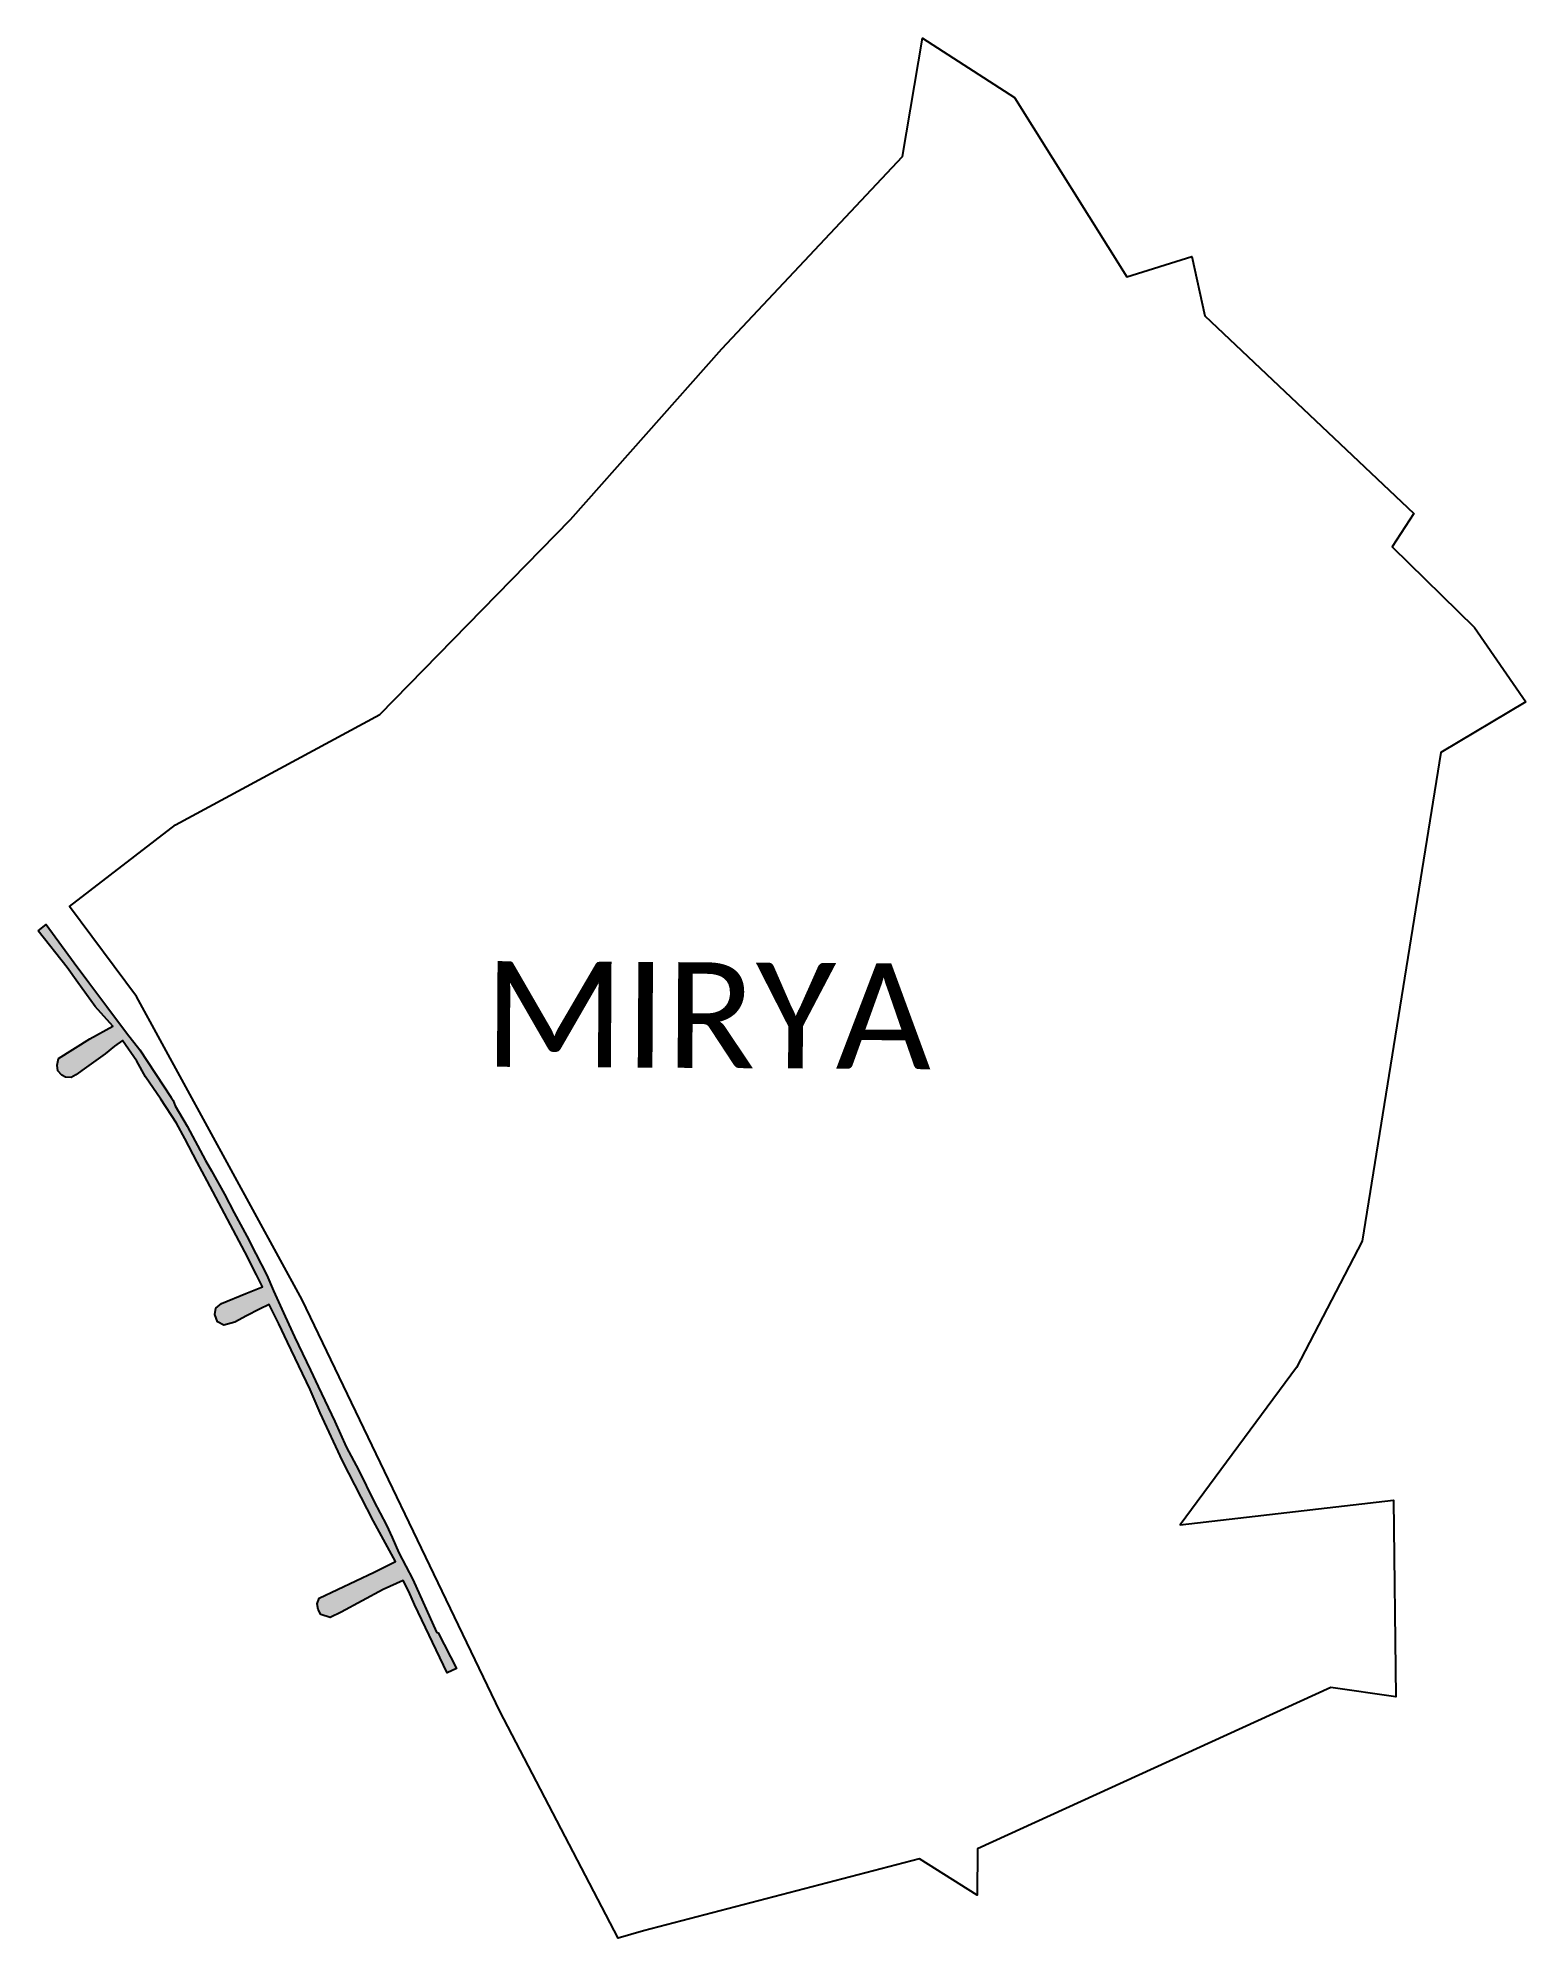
# Model space of a CAD drawing. Header units: metres. Extents: x 316749 to 318214, y 1881641 to 1883513.
import ezdxf

# ---------------------------------------------------------------- set-up
doc = ezdxf.new("R2010")
doc.units = ezdxf.units.M
doc.header["$MEASUREMENT"] = 0
for name, color, linetype in [('BREAKWATER', 6, 'Continuous'), ('village', 3, 'Continuous'), ('VILLAGE NAME', 250, 'Continuous')]:
    doc.layers.add(name, color=color, linetype=linetype)
doc.styles.get("Standard").update_dxf_attribs({"font": 'arial.ttf'})

msp = doc.modelspace()

# ---------------------------------------------------------------- hatches: boundary and pattern name
at = {"layer": 'BREAKWATER'}
h = msp.add_hatch(dxfattribs=at)
h.set_pattern_fill('ESCHER', color=256, scale=2)
h.paths.add_polyline_path([(316749.4, 1882633.2), (316757.3, 1882639.4), (316784.9, 1882601.8), (316799.3, 1882582.3), (316817, 1882558.9), (316836.5, 1882532.8), (316849.7, 1882516), (316880.6, 1882469.1), (316882.5, 1882466.2), (316884.4, 1882460.9), (316896.3, 1882440.9), (316914.3, 1882407.2), (316920.1, 1882396.8), (316933.1, 1882374), (316942.5, 1882355.4), (316955, 1882332.4), (316963.7, 1882315.1), (316974.7, 1882294.2), (316981.2, 1882278.7), (316992.8, 1882253.3), (317001.8, 1882233.3), (317017.7, 1882200.5), (317025.2, 1882184.4), (317041.5, 1882150.1), (317052.9, 1882125.1), (317065.3, 1882101.6), (317080.1, 1882071.5), (317092.6, 1882047.8), (317097.9, 1882035.8), (317104.6, 1882020.7), (317118.4, 1881994.3), (317141.7, 1881942.5), (317143.4, 1881942), (317161.4, 1881906.8), (317152.1, 1881902.6), (317119.9, 1881969.9), (317114.4, 1881982.7), (317108.9, 1881993.5), (317089.3, 1881984.6), (317047.9, 1881962.3), (317037, 1881957), (317027.9, 1881959.9), (317025.2, 1881965), (317024.3, 1881970.6), (317026.3, 1881976), (317080.4, 1882001.7), (317101.2, 1882012), (317079.7, 1882051.8), (317049.2, 1882111.2), (317027, 1882158.5), (317017.2, 1882181.4), (316994.9, 1882228.1), (316986.5, 1882246.1), (316976.9, 1882265.3), (316967.5, 1882260.5), (316954.7, 1882254.2), (316943.1, 1882247.9), (316932.3, 1882245), (316926, 1882248.2), (316923.4, 1882255.3), (316924.4, 1882261.5), (316929.9, 1882266.1), (316954.1, 1882276), (316970.4, 1882282.6), (316964.5, 1882294.5), (316953, 1882317), (316915.8, 1882386.9), (316905.9, 1882405.4), (316894, 1882428.8), (316885.6, 1882443.9), (316870.2, 1882467.4), (316855.3, 1882489.5), (316846.7, 1882504.9), (316832.4, 1882525.4), (316824.7, 1882519.7), (316815.5, 1882512.2), (316797.2, 1882499), (316786.6, 1882491.4), (316781.9, 1882488.9), (316776.5, 1882489.1), (316772.7, 1882491), (316769, 1882495.3), (316768.2, 1882501), (316769.5, 1882507.5), (316800.4, 1882526.9), (316823.1, 1882539.4), (316805.6, 1882558.9), (316788.5, 1882582.4), (316778, 1882597.2)])

# ---------------------------------------------------------------- linework, layer by layer
at = {"layer": 'BREAKWATER', "flags": 128}
msp.add_lwpolyline([(316749.4, 1882633.2), (316757.3, 1882639.4), (316784.9, 1882601.8), (316799.3, 1882582.3), (316817, 1882558.9), (316836.5, 1882532.8), (316849.7, 1882516), (316880.6, 1882469.1), (316882.5, 1882466.2), (316884.4, 1882460.9), (316896.3, 1882440.9), (316914.3, 1882407.2), (316920.1, 1882396.8), (316933.1, 1882374), (316942.5, 1882355.4), (316955, 1882332.4), (316963.7, 1882315.1), (316974.7, 1882294.2), (316981.2, 1882278.7), (316992.8, 1882253.3), (317001.8, 1882233.3), (317017.7, 1882200.5), (317025.2, 1882184.4), (317041.5, 1882150.1), (317052.9, 1882125.1), (317065.3, 1882101.6), (317080.1, 1882071.5), (317092.6, 1882047.8), (317097.9, 1882035.8), (317104.6, 1882020.7), (317118.4, 1881994.3), (317141.7, 1881942.5), (317143.4, 1881942), (317161.4, 1881906.8), (317152.1, 1881902.6), (317119.9, 1881969.9), (317114.4, 1881982.7), (317108.9, 1881993.5), (317089.3, 1881984.6), (317047.9, 1881962.3), (317037, 1881957), (317027.9, 1881959.9), (317025.2, 1881965), (317024.3, 1881970.6), (317026.3, 1881976), (317080.4, 1882001.7), (317101.2, 1882012), (317079.7, 1882051.8), (317049.2, 1882111.2), (317027, 1882158.5), (317017.2, 1882181.4), (316994.9, 1882228.1), (316986.5, 1882246.1), (316976.9, 1882265.3), (316967.5, 1882260.5), (316954.7, 1882254.2), (316943.1, 1882247.9), (316932.3, 1882245), (316926, 1882248.2), (316923.4, 1882255.3), (316924.4, 1882261.5), (316929.9, 1882266.1), (316954.1, 1882276), (316970.4, 1882282.6), (316964.5, 1882294.5), (316953, 1882317), (316915.8, 1882386.9), (316905.9, 1882405.4), (316894, 1882428.8), (316885.6, 1882443.9), (316870.2, 1882467.4), (316855.3, 1882489.5), (316846.7, 1882504.9), (316832.4, 1882525.4), (316824.7, 1882519.7), (316815.5, 1882512.2), (316797.2, 1882499), (316786.6, 1882491.4), (316781.9, 1882488.9), (316776.5, 1882489.1), (316772.7, 1882491), (316769, 1882495.3), (316768.2, 1882501), (316769.5, 1882507.5), (316800.4, 1882526.9), (316823.1, 1882539.4), (316805.6, 1882558.9), (316788.5, 1882582.4), (316778, 1882597.2), (316749.4, 1882633.2)], dxfattribs=at)
at = {"layer": 'village', "color": 3, "true_color": 0x00ff00}
msp.add_polyline3d([(318214.4, 1882858.9, 0), (318130.5, 1882809, 0), (318053.2, 1882327.7, 0), (317988.3, 1882203.3, 0), (317873.8, 1882048.2, 0), (318084, 1882072.6, 0), (318086.3, 1881878.8, 0), (318022.4, 1881887.9, 0), (317674.4, 1881729.2, 0), (317674, 1881683.5, 0), (317617.3, 1881719.4, 0), (317345.5, 1881648.3, 0), (317320.7, 1881641.3, 0), (317203.9, 1881864.7, 0), (317009.3, 1882269.7, 0), (316846.4, 1882568.6, 0), (316780.4, 1882657.2, 0), (316884.8, 1882737.6, 0), (317086, 1882846.3, 0), (317273.7, 1883038.5, 0), (317422.8, 1883206.4, 0), (317600.5, 1883396, 0), (317620.3, 1883512.6, 0), (317710.7, 1883453.9, 0), (317821.4, 1883277.4, 0), (317885.3, 1883297.5, 0), (317898.1, 1883239.1, 0), (318103.9, 1883044.3, 0), (318082.6, 1883011.6, 0), (318163.7, 1882931.9, 0)], close=True, dxfattribs=at)

# ---------------------------------------------------------------- texts
at = {"layer": 'VILLAGE NAME', "insert": (317188.6, 1882603.5), "char_height": 104.042, "attachment_point": 1, "rotation": 359.6762}
msp.add_mtext_dynamic_manual_height_columns('{\\fCalibri|b0|i0|c0|p34;MIRYA}', width=926.815, gutter_width=520.2, heights=[0], dxfattribs=at)

doc.saveas('drawing.dxf')
